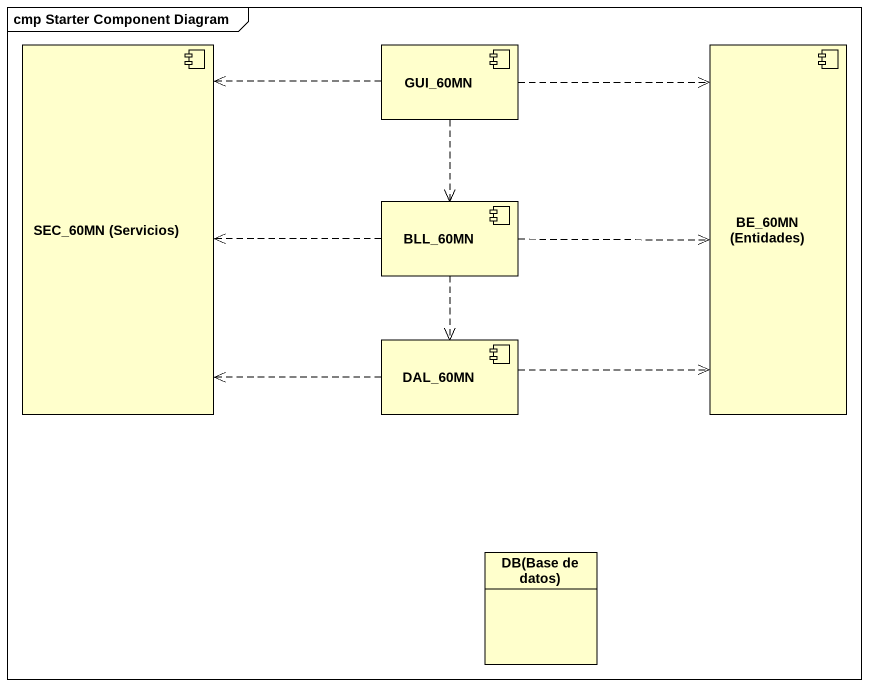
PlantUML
@startuml
mainframe cmp Starter Component Diagram
allowmixing
hide circle
hide empty members
component "SEC_60MN (Servicios)" as SEC_60MN_Servicios
component GUI_60MN
component "BE_60MN (Entidades)" as BE_60MN_Entidades
component BLL_60MN
component DAL_60MN
class "DB(Base de datos)" as DB_Base_de_datos
GUI_60MN .left.> SEC_60MN_Servicios
GUI_60MN .right.> BE_60MN_Entidades
GUI_60MN ..> BLL_60MN
BLL_60MN .left.> SEC_60MN_Servicios
BLL_60MN .right.> BE_60MN_Entidades
BLL_60MN ..> DAL_60MN
DAL_60MN .left.> SEC_60MN_Servicios
DAL_60MN .right.> BE_60MN_Entidades
@enduml
